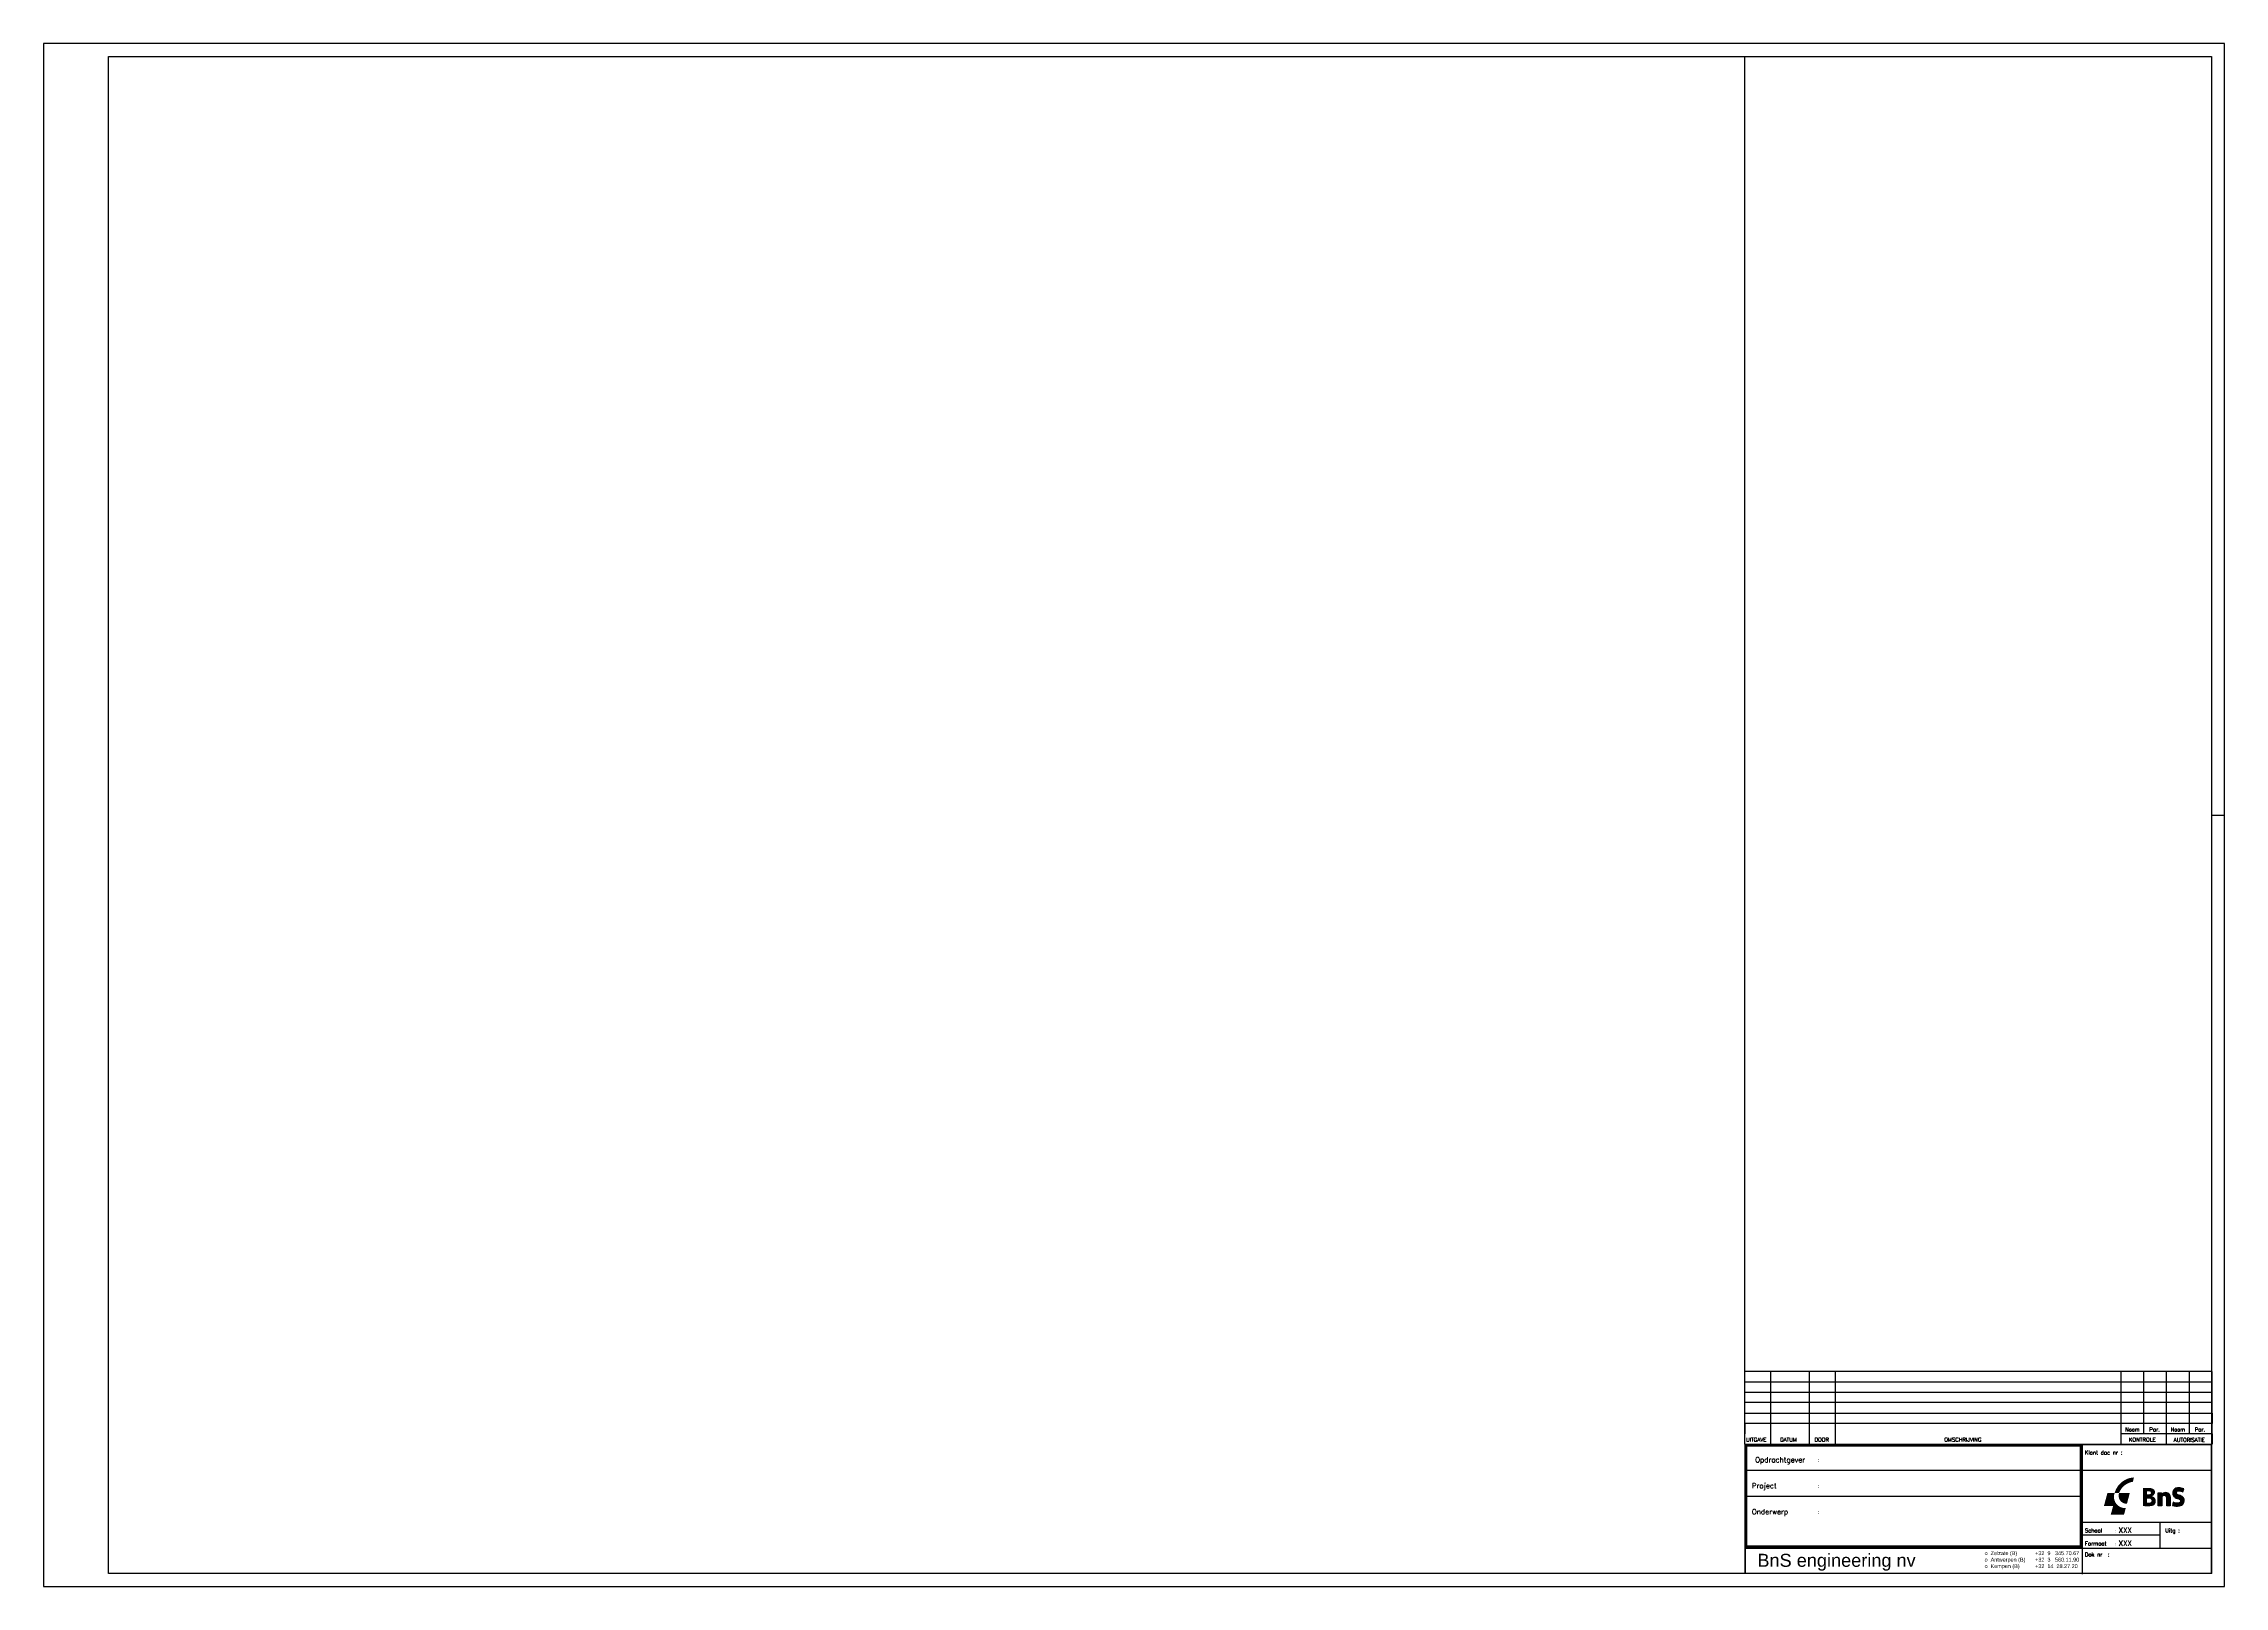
# Paper-space layout 'A1' of a CAD drawing. Header units: millimetres. Extents: x 0 to 840, y 0 to 594.
import ezdxf
from ezdxf.enums import TextEntityAlignment as Align

# ---------------------------------------------------------------- set-up
doc = ezdxf.new("R2010")
doc.units = ezdxf.units.MM
doc.header["$LTSCALE"] = 20
doc.layers.add('A-0000-algemeen-co-25', color=7, linetype='Continuous')
doc.layers.add('TITEL', color=7, linetype='Continuous')
doc.layers.add('VIEW', color=12, linetype='Continuous', plot=False)
doc.styles.add('ROMAND', font='romand')
doc.styles.get("Standard").update_dxf_attribs({"font": 'isocp.shx'})

# ---------------------------------------------------------------- blocks, each defined once
blk = doc.blocks.new('A1')
at = {"color": 7}
blk.add_line((835, 297), (840, 297), dxfattribs=at)
blk.add_lwpolyline([(0, 594), (0, 0), (840, 0), (840, 594)], close=True, dxfattribs=at)
at = {"color": 4}
blk.add_lwpolyline([(835, 5), (25, 5), (25, 589), (835, 589)], close=True, dxfattribs=at)
blk = doc.blocks.new('Thbns')
at = {"color": 186}
for p, q in [((-20.78, 26.22), (-20.78, 31.23)), ((-20.78, 31.23), (-19.42, 31.23)), ((-19.36, 26.22), (-20.78, 26.22)), ((-19.42, 31.23), (-19.36, 30.58)), ((-19.36, 29.34), (-19.36, 26.22)), ((-17.48, 26.22), (-17.48, 29.34)), ((-16.07, 26.22), (-17.48, 26.22)), ((-16.07, 29.64), (-16.07, 26.22))]:
    blk.add_line(p, q, dxfattribs=at)
at = {"color": 1, "const_width": 0.88}
for points in [[(-30.36, 36.72, 0.305434), (-37, 31.39, 0.326877)], [(-30.58, 35.93, 0.276007), (-36.21, 31.38, 0.276007)]]:
    blk.add_lwpolyline(points, format="xyb", dxfattribs=at)
at = {"color": 186}
for points, const_width in [([(-41.12, 26.62), (-39.99, 30.83), (-38.05, 30.83, 0.463651), (-33.76, 24.98), (-34.23, 23.21), (-38.51, 23.21), (-37.59, 26.62)], 0.8), ([(-22.85, 26.57, 0.044161), (-22.69, 26.63, 0.104957), (-22.28, 26.97, 0.088923), (-22.01, 27.47, 0.080167), (-21.9, 28.12, 0.001605), (-21.9, 28.13, 0.351546), (-23.18, 29.71, -0.726388), (-23.22, 30.18, 0.242933), (-22.19, 31.46, 0.126756), (-22.36, 32.09, 0.085151), (-22.65, 32.43, 0.062864), (-22.78, 32.52), (-22.82, 32.54), (-22.88, 32.57, 0.024288), (-23.14, 32.69, 0.019273), (-23.36, 32.77, 0.019015), (-23.58, 32.83, 0.024256), (-23.86, 32.88, 0.012061), (-24, 32.9, 0.013422), (-24.16, 32.91, 0.011094), (-24.29, 32.91, 0.008087), (-24.4, 32.91, 0.000553), (-24.69, 32.9, 0.000216), (-24.81, 32.89, 0.000306), (-24.96, 32.89, 0.000339), (-25.14, 32.88, 0.001246), (-25.79, 32.86, 0.003321), (-26.4, 32.83), (-26.4, 26.41, 0.035857), (-23.99, 26.37, 0.061631)], 0.495), ([(-24.3, 32.38, -0.092866), (-23.85, 32.29, -0.095981), (-23.47, 32.05, -0.100741), (-23.2, 31.68, -0.104386), (-23.11, 31.25, -0.104386), (-23.2, 30.81, -0.100741), (-23.47, 30.44, -0.095981), (-23.85, 30.2, -0.092866), (-24.3, 30.12), (-25.49, 30.12), (-25.49, 32.38)], 0.495), ([(-25.49, 26.94), (-25.49, 29.55), (-24.18, 29.55, -1), (-24.18, 26.94)], 0.495), ([(-14.07, 29.72, 0.072821), (-13.23, 29.33, 0.002316), (-12.76, 29.19, -0.026703), (-12.52, 29.11, -0.800853), (-12.86, 27.05, -0.109936), (-14.81, 27.3), (-14.98, 26.6, 0.149912), (-12.62, 26.46, 0.141082), (-11.29, 27.15, 0.317912), (-11.22, 29.17, 0.140683), (-12.13, 29.89, 0.026727), (-12.46, 30.01, -0.002316), (-12.93, 30.14, -0.073378), (-13.53, 30.42, -0.750438), (-12.99, 32.29, -0.082922), (-11.39, 32.02), (-11.22, 32.69, 0.054265), (-12.79, 32.94, 0.101601), (-13.84, 32.76, 0.452949), (-14.74, 30.46, 0.091286), (-14.49, 30.07, 0.071524)], 0.495), ([(-13.93, 29.92, 0.072821), (-13.16, 29.57, 0.002316), (-12.69, 29.43, -0.026684), (-12.43, 29.34, -0.799361), (-12.84, 26.8, -0.095235), (-14.63, 26.98), (-14.69, 26.76, 0.135382), (-12.67, 26.7, 0.139517), (-11.48, 27.32, 0.313368), (-11.42, 29.03, 0.139862), (-12.22, 29.66, 0.026727), (-12.53, 29.77, -0.002316), (-13, 29.9, -0.073183), (-13.66, 30.21, -0.749799), (-12.99, 32.53, -0.06983), (-11.56, 32.33), (-11.52, 32.51, 0.045674), (-12.8, 32.69, 0.101713), (-13.75, 32.53, 0.455555), (-14.51, 30.56, 0.09515), (-14.3, 30.24, 0.072431)], 0.495)]:
    blk.add_lwpolyline(points, format="xyb", close=True, dxfattribs=dict(at, const_width=const_width))
at = {"color": 186, "const_width": 0.495}
blk.add_lwpolyline([(-33.02, 27.14), (-32, 30.97), (-35.79, 30.97)], dxfattribs=at)
at = {"color": 186}
for points, const_width in [([(-35.56, 31.13, 0.534653), (-32.8, 27.32, 0.495471)], 0.495), ([(-17.24, 29.34, 1), (-19.6, 29.34, 1)], 0.48), ([(-16.62, 30.44, 0.559249), (-19.27, 30.28, 0.559249)], 0.48), ([(-16.78, 29.26, 0.518612), (-18.46, 30.75, 0.466602)], 0.52), ([(-16.3, 29.55, 0.124726), (-16.62, 30.44, 0.124726)], 0.48)]:
    blk.add_lwpolyline(points, format="xyb", dxfattribs=dict(at, const_width=const_width))
for points in [[(-24.3, 32.13, -0.092866), (-23.94, 32.06, -0.095981), (-23.63, 31.87, -0.100741), (-23.43, 31.58, -0.104386), (-23.36, 31.25, -0.104386), (-23.43, 30.91, -0.100741), (-23.63, 30.62, -0.095981), (-23.94, 30.43, -0.092866), (-24.3, 30.36), (-25.24, 30.36), (-25.24, 32.13)], [(-25.24, 27.19), (-25.24, 29.31), (-24.18, 29.31, -1), (-24.18, 27.19)]]:
    blk.add_lwpolyline(points, format="xyb", close=True, dxfattribs=at)
blk.add_lwpolyline([(-14.21, 29.52, 0.073646), (-13.3, 29.09, 0.002316), (-12.83, 28.95, -0.026727), (-12.61, 28.88, -0.803039), (-12.88, 27.29, -0.126522), (-14.98, 27.63), (-15.27, 26.45, 0.163199), (-12.57, 26.22, 0.142728), (-11.11, 26.99, 0.321413), (-11.01, 29.31, 0.141324), (-12.04, 30.12, 0.026727), (-12.39, 30.24, -0.002316), (-12.86, 30.38, -0.073646), (-13.4, 30.63, -0.751449), (-12.99, 32.04, -0.097501), (-11.22, 31.69), (-10.92, 32.86, 0.062306), (-12.78, 33.19, 0.1017), (-13.92, 33, 0.451334), (-14.96, 30.35, 0.089512), (-14.67, 29.91, 0.073243), (-14.19, 29.5)], format="xyb", dxfattribs=at)
for centre, radius, start, end in [((-17.89, 29.55), 1.8, 35.05114, 144.94886), ((-18.42, 29.34), 0.942, 0, 180), ((-18.23, 29.36), 2.18, 7.20486, 33.90723)]:
    blk.add_arc(centre, radius, start, end, dxfattribs=at)
at = {"color": 1}
for points in [[(-30.52, 35.5), (-30.07, 37.18), (-30.79, 37.11)], [(-35.79, 31.23), (-37.51, 31.23), (-37.33, 31.8)]]:
    blk.add_solid(points, dxfattribs=at)
at = {"color": 186}
for points in [[(-38.44, 30.53), (-37.5, 26.93), (-39.88, 30.58), (-40.8, 26.85)], [(-37.37, 26.54), (-33.98, 24.95), (-38.3, 23.38), (-34.49, 23.27)], [(-37.51, 31.23), (-38.13, 31.23), (-38.11, 30.74)], [(-37.51, 31.23), (-37.67, 30.67), (-38.11, 30.74)], [(-35.58, 28.8), (-32.51, 29.1), (-35.76, 30.96), (-32.01, 31)], [(-32.99, 27.18), (-35.64, 28.75), (-32.45, 29.23)], [(-33.24, 25.37), (-33.39, 24.8), (-33.86, 24.91)], [(-33.24, 25.37), (-33.79, 25.38), (-33.76, 24.98)], [(-26.65, 26.19), (-25.26, 26.14), (-26.65, 33.06), (-25.24, 33.13)], [(-25.51, 29.58), (-23.35, 29.55), (-25.5, 30.11), (-23.37, 30.14)], [(-25.44, 26.37), (-23.29, 26.53), (-25.22, 26.9), (-23.25, 27.01)], [(-25.14, 32.21), (-22.77, 32.2), (-25.14, 32.79), (-23.01, 32.72)], [(-23.61, 26.45), (-22.67, 26.66), (-22.98, 27.91), (-22.07, 27.92)], [(-22.9, 27.84), (-21.94, 27.85), (-23.37, 29.48), (-22.36, 29.49)], [(-23.18, 30.45), (-22.27, 30.85), (-23.33, 32.22), (-22.64, 32.54)], [(-20.78, 31.23), (-19.42, 31.23), (-20.78, 26.22), (-19.36, 30.58)], [(-20.78, 26.22), (-19.36, 30.58), (-19.36, 29.34)], [(-20.78, 26.22), (-19.36, 26.22), (-19.36, 29.34)], [(-17.48, 26.22), (-16.07, 26.22), (-17.48, 29.34), (-16.07, 29.64)], [(-15.27, 26.45), (-15.06, 26.37), (-15.21, 26.69), (-14.9, 26.66)], [(-14.98, 27.63), (-14.66, 27.5), (-15.06, 27.29), (-14.78, 27.25)], [(-11.22, 31.69), (-11.49, 31.79), (-11.14, 31.99), (-11.53, 32.17)], [(-10.92, 32.86), (-11.18, 32.94), (-10.99, 32.61), (-11.3, 32.64)]]:
    blk.add_solid(points, dxfattribs=at)
at = {"layer": 'TITEL'}
for p, q in [((0, 78), (-180, 78)), ((-180, 54), (-180, 78)), ((-170, 50), (-170, 78)), ((-155, 50), (-155, 78)), ((-145, 50), (-145, 78)), ((-35, 50), (-35, 78)), ((-26.25, 54), (-26.25, 78)), ((-17.5, 50), (-17.5, 78)), ((-8.75, 54), (-8.75, 78)), ((0, 58), (0, 78)), ((-180, 74), (0, 74)), ((-180, 70), (0, 70)), ((-165, 70), (-16, 70)), ((0, 66), (-180, 66)), ((-180, 62), (0, 62)), ((0, 62), (0, 58)), ((0, 58), (-180, 58)), ((-180, 58), (-180, 54)), ((-180, 50), (-180, 54)), ((-17.5, 54), (-35, 54)), ((0, 54), (-17.5, 54)), ((0, 50), (0, 58)), ((0, 54), (0, 50)), ((-180, 50), (0, 50)), ((-50, 50), (-50, 10)), ((-180, 40), (0, 40)), ((-180, 30), (-50, 30)), ((-50, 20), (0, 20)), ((-20, 10), (-20, 20)), ((-180, 10), (0, 10)), ((-20, 15), (-50, 15)), ((-50, 10), (-50, 5)), ((-50, 5), (-50, 0))]:
    blk.add_line(p, q, dxfattribs=at)
for points, const_width in [([(-180, 49.5), (-50.5, 49.5), (-50.5, 10.5), (-179.5, 10.5), (-179.5, 49.5)], 1), ([(-50, 49.75), (-0.25, 49.75), (-0.25, 0.25), (-179.75, 0.25), (-179.75, 10)], 0.5)]:
    blk.add_lwpolyline(points, dxfattribs=dict(at, const_width=const_width))
at = {"attachment_point": 1}
for s, insert, char_height, width in [('{\\fArial|b0|i0|c0|p34;o  Zelzate (B)}', (-87.62, 8.78), 1.5, 15.62), ('{\\fArial|b0|i0|c0|p34;+32  9   345.70.67}', (-68.12, 8.78), 1.5, 19.12), ('{\\fArial|b0|i0|c0|p34;BnS engineering nv}', (-175.12, 7.78), 5, 72.12), ('{\\fArial|b0|i0|c0|p34;o  Antwerpen (B)}', (-87.62, 6.28), 1.5, 15.62), ('{\\fArial|b0|i0|c0|p34;o  Kempen (B)}', (-87.62, 3.78), 1.5, 15.62), ('{\\fArial|b0|i0|c0|p34;+32  3   560.11.90}', (-68.12, 6.28), 1.5, 19.12), ('{\\fArial|b0|i0|c0|p34;+32  14  28.27.20}', (-68.12, 3.78), 1.5, 19.12)]:
    blk.add_mtext(s, dxfattribs=dict(at, insert=insert, char_height=char_height, width=width))
for tag, p in [('UITGAVE', (-174.91, 74.88)), ('DATUM', (-162.52, 74.88)), ('UITGAVE', (-174.91, 70.88)), ('UITGAVE', (-174.91, 66.88)), ('DATUM', (-162.52, 70.88)), ('DATUM', (-162.52, 66.88)), ('UITGAVE', (-174.91, 62.88)), ('UITGAVE', (-174.91, 58.88)), ('DATUM', (-162.52, 62.88)), ('DATUM', (-162.52, 58.88))]:
    blk.add_attdef(tag, text='', height=2).set_placement(p, align=Align.CENTER)
for tag, p in [('DOOR', (-154.46, 74.88)), ('OMSCHRIJVING', (-144.09, 74.88)), ('CONTNAAM', (-34.58, 74.88)), ('AUTNAAM', (-17.08, 74.88)), ('DOOR', (-154.46, 70.88)), ('DOOR', (-154.46, 66.88)), ('OMSCHRIJVING', (-144.09, 70.88)), ('OMSCHRIJVING', (-144.09, 66.88)), ('CONTNAAM', (-34.58, 70.88)), ('CONTNAAM', (-34.58, 66.88)), ('AUTNAAM', (-17.08, 70.88)), ('AUTNAAM', (-17.08, 66.88)), ('DOOR', (-154.46, 62.88)), ('DOOR', (-154.46, 58.88)), ('OMSCHRIJVING', (-144.09, 62.88)), ('OMSCHRIJVING', (-144.09, 58.88)), ('CONTNAAM', (-34.58, 62.88)), ('CONTNAAM', (-34.58, 58.88)), ('AUTNAAM', (-17.08, 62.88)), ('AUTNAAM', (-17.08, 58.88))]:
    blk.add_attdef(tag, p, '', height=2)
at = {"color": 2, "style": 'ROMAND'}
for tag, p, height in [('OPDRACHTGEVER', (-150.17, 42.3), 3), ('DOCNRKLANT.', (-30.63, 42.35), 2.5), ('ONDERW1', (-150.17, 22.3), 3), ('ONDERW2', (-150.17, 16.63), 3), ('DOCNR.', (-48.67, 2.49), 2.5)]:
    blk.add_attdef(tag, p, '', height=height, dxfattribs=at)
at = {"color": 2, "style": 'ROMAND', "width": 0.9}
blk.add_attdef('PROJECT', (-150.17, 32.3), '', height=3, dxfattribs=at)
at = {"style": 'ROMAND'}
for tag, p in [('SCHAAL', (-35.99, 15.88)), ('FORMAAT', (-35.99, 10.88))]:
    blk.add_attdef(tag, p, '', height=2, dxfattribs=at)
at = {"color": 2, "style": 'ROMAND'}
blk.add_attdef('UITGAVE', text='', height=2.5, dxfattribs=at).set_placement((-6.4, 11.85), align=Align.CENTER)
at = {"layer": 'TITEL', "style": 'ROMAND'}
for s, height, p in [('UITGAVE', 1.5, (-179.49, 51)), ('DATUM', 1.5, (-166.38, 51)), ('DOOR', 1.5, (-153.09, 51)), ('               OMSCHRIJVING               ', 1.5, (-119.94, 51)), ('KONTROLE', 1.5, (-32, 51)), ('Par.', 1.5, (-24.16, 54.88)), ('Par.', 1.5, (-6.66, 54.88)), ('Opdrachtgever', 2, (-176, 43)), (' Klant doc nr :', 1.5, (-50, 46)), ('  Project', 2, (-180, 33)), ('  Onderwerp', 2, (-180, 23)), (' Schaal', 1.5, (-50, 16)), ('Uitg :', 1.5, (-18, 16)), (' Formaat', 1.5, (-50, 11)), (' Dok nr  :', 1.5, (-50, 6.76))]:
    blk.add_text(s, height=height, dxfattribs=at).set_placement(p)
for s, width, p, p2 in [('Naam', 0.865169, (-33.42, 54.88), (-27.92, 54.88)), ('Naam', 0.865169, (-15.92, 54.88), (-10.42, 54.88)), ('AUTORISATIE', 0.875, (-14.75, 50.88), (-2.75, 50.88))]:
    blk.add_text(s, height=1.5, dxfattribs=dict(at, width=width)).set_placement(p, p2, align=Align.FIT)
at = {"layer": 'TITEL'}
for height, p in [(2, (-152, 43)), (2, (-152, 33)), (2, (-152, 23)), (1.5, (-37.5, 15.88)), (1.5, (-37.5, 10.88))]:
    blk.add_text(':', height=height, dxfattribs=at).set_placement(p)

psp = doc.layouts.new('A1')

# ---------------------------------------------------------------- linework, layer by layer
at = {"layer": 'A-0000-algemeen-co-25'}
psp.add_line((655.25, 82.75), (655.25, 589), dxfattribs=at)

# ---------------------------------------------------------------- block references
psp.add_blockref('A1', (0, 0), dxfattribs=at)
psp.add_blockref('Thbns', (835.25, 4.75), dxfattribs=at).add_auto_attribs({'SCHAAL': 'XXX', 'FORMAAT': 'XXX'})

# ---------------------------------------------------------------- viewports
at = {"layer": 'VIEW'}
psp.add_viewport(center=(340.12, 297), size=(630.25, 584), view_center_point=(26676.87, 25049.48), view_height=29200, dxfattribs=at)

doc.saveas('drawing.dxf')
